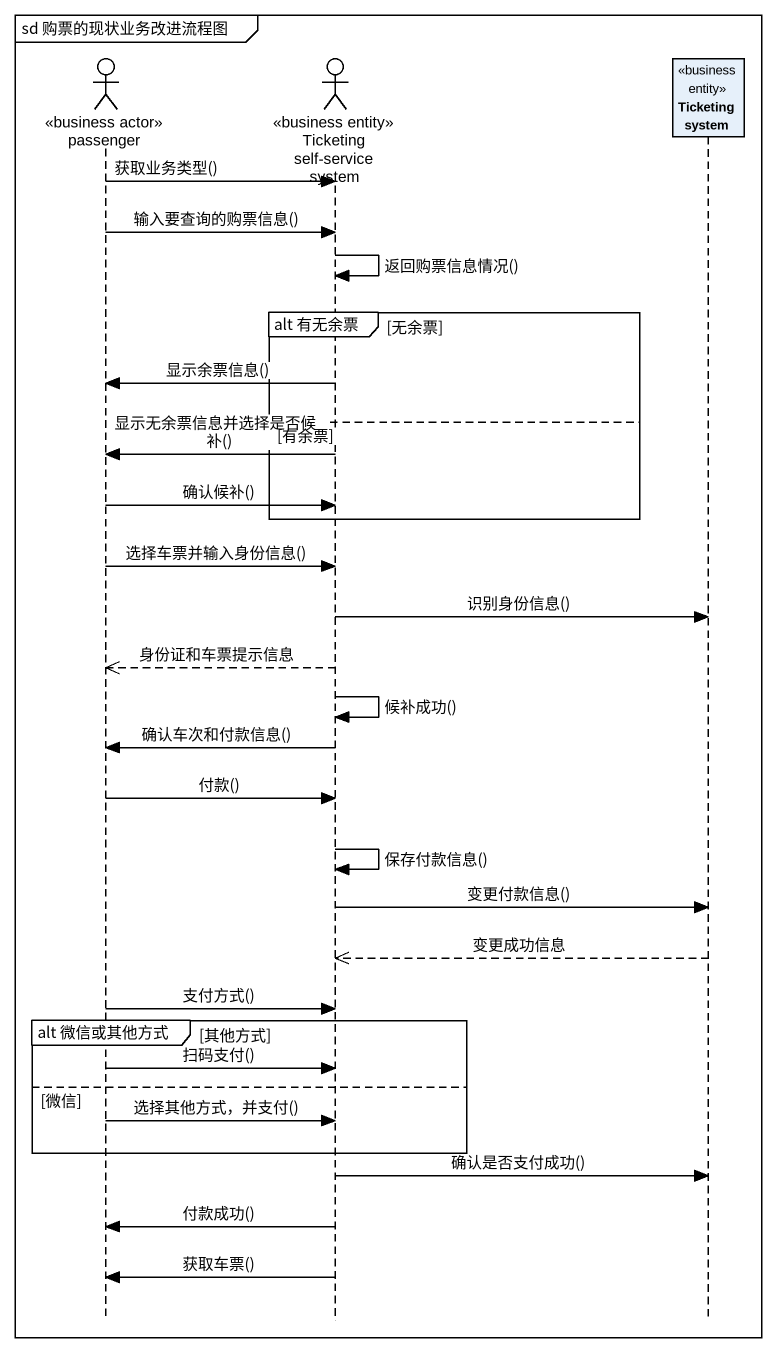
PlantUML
@startuml
mainframe sd 购票的现状业务改进流程图
hide footbox
actor passenger <<business actor>>
actor "Ticketing self-service system" as Ticketing_self_service <<business entity>>
participant "Ticketing system" as Ticketing_system <<business entity>>

passenger -> Ticketing_self_service : 获取业务类型()
passenger -> Ticketing_self_service : 输入要查询的购票信息()
Ticketing_self_service -> Ticketing_self_service : 返回购票信息情况()
group alt 有无余票 [无余票]
  Ticketing_self_service -> passenger : 显示余票信息()
else 有余票
  Ticketing_self_service -> passenger : 显示无余票信息并选择是否候补()
  passenger -> Ticketing_self_service : 确认候补()
end
passenger -> Ticketing_self_service : 选择车票并输入身份信息()
Ticketing_self_service -> Ticketing_system : 识别身份信息()
Ticketing_self_service -->> passenger : 身份证和车票提示信息
Ticketing_self_service -> Ticketing_self_service : 候补成功()
Ticketing_self_service -> passenger : 确认车次和付款信息()
passenger -> Ticketing_self_service : 付款()
Ticketing_self_service -> Ticketing_self_service : 保存付款信息()
Ticketing_self_service -> Ticketing_system : 变更付款信息()
Ticketing_system -->> Ticketing_self_service : 变更成功信息
passenger -> Ticketing_self_service : 支付方式()
group alt 微信或其他方式 [其他方式]
  passenger -> Ticketing_self_service : 扫码支付()
else 微信
  passenger -> Ticketing_self_service : 选择其他方式，并支付()
end
Ticketing_self_service -> Ticketing_system : 确认是否支付成功()
Ticketing_self_service -> passenger : 付款成功()
Ticketing_self_service -> passenger : 获取车票()
@enduml
